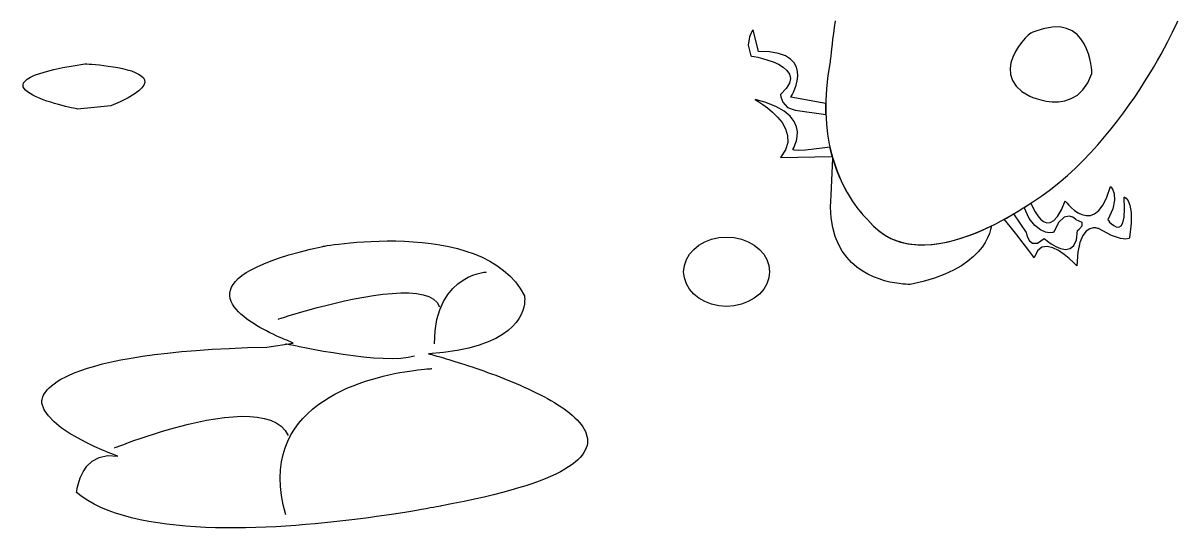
# Model space of a CAD drawing. Extents: x 40 to 170, y 25 to 272.
# Drawn here: x 74.12 to 102.21, y 68.23 to 80.51 of the extents above; entities that cross this region are included whole.
import ezdxf

# ---------------------------------------------------------------- set-up
doc = ezdxf.new("R2010")
doc.units = 0

msp = doc.modelspace()

# ---------------------------------------------------------------- linework, layer by layer
at = {"color": 250, "linetype": 'Continuous'}
for points in [[(93.6468, 78.5593), (92.8001, 78.7148), (92.808605, 78.729161), (92.830691, 78.769548), (92.861213, 78.831911), (92.895026, 78.912205), (92.926985, 79.006381), (92.951946, 79.110394), (92.964765, 79.220194), (92.960295, 79.331735), (92.933394, 79.44097), (92.878915, 79.543852), (92.791714, 79.636332), (92.666647, 79.714365), (92.498569, 79.773902), (92.282335, 79.810896), (92.0128, 79.8213), (91.8852, 80.3532), (91.851281, 80.307325), (91.789425, 80.177675), (91.759481, 79.976213), (91.8213, 79.7149), (91.84364, 79.711232), (91.904924, 79.699885), (91.996542, 79.68035), (92.109889, 79.652114), (92.236356, 79.614666), (92.367338, 79.567494), (92.494225, 79.510087), (92.608411, 79.441934), (92.701289, 79.362523), (92.764252, 79.271343), (92.788691, 79.167882), (92.766001, 79.051629), (92.687573, 78.922072), (92.5448, 78.7787), (92.556428, 78.718856), (92.60595, 78.5872), (92.715322, 78.455544), (92.9065, 78.3957), (93.65, 78.2919), (93.646675, 78.423913), (93.6468, 78.5593)], [(93.872315, 80.566426), (93.850831, 80.405638), (93.831653, 80.256704), (93.814728, 80.120353), (93.799999, 79.997315), (93.787413, 79.888318), (93.776913, 79.79409), (93.768446, 79.715361), (93.761956, 79.652859), (93.757388, 79.607312), (93.754688, 79.579449), (93.7538, 79.57), (93.698994, 79.237275), (93.664233, 78.920202), (93.647878, 78.6187), (93.648292, 78.332691), (93.663834, 78.062092), (93.692868, 77.806824), (93.733755, 77.566805), (93.784857, 77.341957), (93.844535, 77.132198), (93.911151, 76.937447), (93.983067, 76.757625), (94.058644, 76.592651), (94.136245, 76.442445), (94.21423, 76.306926), (94.290962, 76.186013), (94.364802, 76.079626), (94.434113, 75.987686), (94.497255, 75.910111), (94.55259, 75.84682), (94.598481, 75.797735), (94.633288, 75.762773), (94.655374, 75.741855), (94.6631, 75.7349), (94.805827, 75.574199), (94.95879, 75.440684), (95.120741, 75.332673), (95.290434, 75.248485), (95.46662, 75.186439), (95.648051, 75.144853), (95.83348, 75.122047), (96.021658, 75.11634), (96.211339, 75.12605), (96.401274, 75.149495), (96.590215, 75.184996), (96.776914, 75.230871), (96.960125, 75.285438), (97.138599, 75.347016), (97.311087, 75.413924), (97.476344, 75.484482), (97.633119, 75.557008), (97.780167, 75.62982), (97.916239, 75.701238), (98.040087, 75.76958), (98.150463, 75.833165), (98.24612, 75.890313), (98.32581, 75.939341), (98.388286, 75.978569), (98.432298, 76.006316), (98.4566, 76.0209), (98.683378, 76.160266), (98.903739, 76.309393), (99.117633, 76.467351), (99.325007, 76.63321), (99.525811, 76.806039), (99.719993, 76.984909), (99.907503, 77.168888), (100.088287, 77.357047), (100.262297, 77.548455), (100.429478, 77.742182), (100.589782, 77.937299), (100.743155, 78.132873), (100.889548, 78.327976), (101.028908, 78.521676), (101.161184, 78.713045), (101.286325, 78.90115), (101.404279, 79.085063), (101.514996, 79.263852), (101.618423, 79.436588), (101.71451, 79.602339), (101.803205, 79.760177), (101.884457, 79.909171), (101.958214, 80.048389), (102.024425, 80.176903), (102.083039, 80.293782), (102.134004, 80.398095), (102.17727, 80.488912), (102.212784, 80.565303)], [(98.6833, 80.2894), (98.637907, 80.266145), (98.574206, 80.216744), (98.498317, 80.144363), (98.416355, 80.052163), (98.334441, 79.943308), (98.258692, 79.820962), (98.195225, 79.688288), (98.150159, 79.548448), (98.129613, 79.404608), (98.139704, 79.259929), (98.18655, 79.117576), (98.276269, 78.980711), (98.41498, 78.852498), (98.6088, 78.7361), (98.628315, 78.727287), (98.683335, 78.704877), (98.768572, 78.674913), (98.878738, 78.643438), (99.008544, 78.616496), (99.152703, 78.600129), (99.305927, 78.600381), (99.462928, 78.623295), (99.618417, 78.674913), (99.767107, 78.76128), (99.903709, 78.888438), (100.022936, 79.06243), (100.1195, 79.2893), (100.118915, 79.307076), (100.115821, 79.356706), (100.108208, 79.432642), (100.094064, 79.529336), (100.07138, 79.64124), (100.038147, 79.762807), (99.992352, 79.888489), (99.931988, 80.012738), (99.855042, 80.130005), (99.759505, 80.234744), (99.643367, 80.321407), (99.504617, 80.384445), (99.341246, 80.418312), (99.151243, 80.417458), (98.932598, 80.376337), (98.6833, 80.2894)], [(75.4451, 78.4218), (75.428501, 78.424916), (75.396778, 78.431347), (75.351586, 78.440962), (75.294581, 78.453632), (75.22742, 78.469228), (75.151759, 78.487619), (75.069252, 78.508677), (74.981558, 78.53227), (74.890331, 78.558271), (74.797227, 78.586548), (74.703903, 78.616972), (74.612015, 78.649414), (74.523218, 78.683744), (74.439169, 78.719831), (74.361523, 78.757548), (74.291938, 78.796762), (74.232067, 78.837346), (74.183569, 78.87917), (74.148099, 78.922103), (74.127312, 78.966016), (74.122865, 79.010779), (74.136414, 79.056263), (74.169615, 79.102338), (74.224123, 79.148873), (74.301596, 79.195741), (74.403689, 79.24281), (74.532057, 79.289951), (74.688358, 79.337035), (74.874246, 79.383931), (75.091379, 79.430511), (75.341411, 79.476644), (75.626, 79.5222), (75.638, 79.521627), (75.672229, 79.519757), (75.726033, 79.516364), (75.796757, 79.511222), (75.881744, 79.504103), (75.97834, 79.494782), (76.083889, 79.483032), (76.195736, 79.468627), (76.311227, 79.451341), (76.427705, 79.430946), (76.542515, 79.407217), (76.653003, 79.379927), (76.756512, 79.34885), (76.850389, 79.313759), (76.931977, 79.274429), (76.998621, 79.230631), (77.047666, 79.182142), (77.076457, 79.128732), (77.082338, 79.070178), (77.062655, 79.006251), (77.014751, 78.936726), (76.935972, 78.861376), (76.823663, 78.779975), (76.675168, 78.692296), (76.487832, 78.598113), (76.259, 78.4972), (75.4451, 78.4218)], [(93.7499, 77.4907), (93.560492, 77.467096), (93.354233, 77.4438), (93.155225, 77.425037), (92.987567, 77.415033), (92.875358, 77.418012), (92.8427, 77.4382), (92.852464, 77.453493), (92.876485, 77.496714), (92.906859, 77.563872), (92.935681, 77.650978), (92.955047, 77.754042), (92.95705, 77.869075), (92.933787, 77.992087), (92.877352, 78.119089), (92.779841, 78.246091), (92.633348, 78.369103), (92.42997, 78.484136), (92.1618, 78.5872), (91.9277, 78.651), (91.952032, 78.637591), (92.017737, 78.598693), (92.113883, 78.536302), (92.229533, 78.452411), (92.353755, 78.349016), (92.475612, 78.228113), (92.584172, 78.091694), (92.6685, 77.941756), (92.717661, 77.780292), (92.720721, 77.609299), (92.666745, 77.43077), (92.5448, 77.2467), (93.8058, 77.2645), (93.77665, 77.375613), (93.7499, 77.4907)], [(97.6783, 75.579), (97.657511, 75.489579), (97.626212, 75.391624), (97.582407, 75.286799), (97.524099, 75.176767), (97.449293, 75.063191), (97.355992, 74.947735), (97.2422, 74.832063), (97.10592, 74.717836), (96.945156, 74.60672), (96.757911, 74.500376), (96.542189, 74.400469), (96.295994, 74.308662), (96.01733, 74.226618), (95.7042, 74.156), (95.691532, 74.155847), (95.655183, 74.156272), (95.597632, 74.158599), (95.521361, 74.164154), (95.428848, 74.174261), (95.322575, 74.190246), (95.205022, 74.213434), (95.078669, 74.245149), (94.945996, 74.286717), (94.809484, 74.339464), (94.671612, 74.404713), (94.534863, 74.483789), (94.401714, 74.578019), (94.274648, 74.688727), (94.156144, 74.817238), (94.048682, 74.964876), (93.954743, 75.132968), (93.876807, 75.322838), (93.817355, 75.535811), (93.778866, 75.773213), (93.763821, 76.036367), (93.7747, 76.3266), (93.8157, 77.2288), (93.920955, 76.911719), (94.039315, 76.633186), (94.163974, 76.39287), (94.288127, 76.190438), (94.404969, 76.025558), (94.507693, 75.897896), (94.589493, 75.807121), (94.643564, 75.7529), (94.6631, 75.7349), (94.792629, 75.587435), (94.930734, 75.462636), (95.076475, 75.359233), (95.228909, 75.275958), (95.387095, 75.211541), (95.550091, 75.164713), (95.716956, 75.134204), (95.886748, 75.118745), (96.058524, 75.117068), (96.231344, 75.127902), (96.404266, 75.149978), (96.576348, 75.182027), (96.746648, 75.222781), (96.914224, 75.270968), (97.078136, 75.325321), (97.237441, 75.38457), (97.391198, 75.447446), (97.538465, 75.512679), (97.6783, 75.579)], [(98.6364, 76.1306), (98.683936, 76.026983), (98.739241, 75.923255), (98.801615, 75.826717), (98.870356, 75.744672), (98.944764, 75.684421), (99.02414, 75.653266), (99.107781, 75.658509), (99.194989, 75.707452), (99.285061, 75.807397), (99.377299, 75.965646), (99.471, 76.1895), (99.481675, 76.175284), (99.512142, 76.137554), (99.560062, 76.083687), (99.623097, 76.02106), (99.698909, 75.95705), (99.78516, 75.899034), (99.879512, 75.854388), (99.979627, 75.830489), (100.083167, 75.834715), (100.187793, 75.874442), (100.291167, 75.957047), (100.390952, 76.089907), (100.484809, 76.280399), (100.5704, 76.5359), (100.588948, 76.517489), (100.628415, 76.458911), (100.664537, 76.35515), (100.673052, 76.201189), (100.629694, 75.992011), (100.5102, 75.7226), (100.521696, 75.708422), (100.552881, 75.673402), (100.598799, 75.628808), (100.654493, 75.585911), (100.715008, 75.555981), (100.775388, 75.550287), (100.830677, 75.580099), (100.875918, 75.656686), (100.906157, 75.791319), (100.916436, 75.995267), (100.9018, 76.2798), (100.917209, 76.275323), (100.955007, 76.251353), (101.00255, 76.192085), (101.047195, 76.081713), (101.076297, 75.904428), (101.077213, 75.644426), (101.0373, 75.2859), (101.018268, 75.27325), (100.950084, 75.256985), (100.816116, 75.269635), (100.599732, 75.34373), (100.2843, 75.5118), (100.266718, 75.517997), (100.219508, 75.527912), (100.150978, 75.52853), (100.069433, 75.506833), (99.983179, 75.449808), (99.900522, 75.344437), (99.82977, 75.177706), (99.779227, 74.936599), (99.7572, 74.6081), (99.733389, 74.633101), (99.66792, 74.697862), (99.569739, 74.787021), (99.447792, 74.885217), (99.311025, 74.977087), (99.168384, 75.047271), (99.028815, 75.080406), (98.901264, 75.06113), (98.794677, 74.974082), (98.718, 74.8039), (98.681863, 74.852375), (98.586137, 74.97983), (98.44985, 75.159312), (98.29203, 75.36387), (98.131704, 75.56655), (97.9879, 75.7404), (98.107775, 75.808275), (98.2125, 75.87), (98.5222, 75.4214), (98.52841, 75.386189), (98.551778, 75.305378), (98.599413, 75.2162), (98.678422, 75.155889), (98.795915, 75.161678), (98.959, 75.2708), (98.981365, 75.251885), (99.042133, 75.204418), (99.131816, 75.142312), (99.240926, 75.079485), (99.359975, 75.02985), (99.479474, 75.007323), (99.589934, 75.02582), (99.681867, 75.099254), (99.745785, 75.241543), (99.7722, 75.4666), (99.814086, 75.500244), (99.881388, 75.57765), (99.88657, 75.663531), (99.7421, 75.7226), (99.719652, 75.745261), (99.657885, 75.788422), (99.565163, 75.81485), (99.449848, 75.787311), (99.320306, 75.668572), (99.1849, 75.4214), (99.159905, 75.416234), (99.09186, 75.412448), (98.991177, 75.427611), (98.868268, 75.479289), (98.733544, 75.585052), (98.597418, 75.762466), (98.4703, 76.0291), (98.6364, 76.1306)], [(91.2356, 75.3083), (91.423068, 75.294658), (91.59968, 75.255342), (91.762444, 75.192767), (91.908372, 75.109347), (92.034472, 75.007498), (92.137756, 74.889633), (92.215231, 74.758169), (92.263909, 74.61552), (92.2808, 74.4641), (92.263909, 74.31271), (92.215231, 74.170084), (92.137756, 74.038637), (92.034472, 73.920785), (91.908372, 73.818944), (91.762444, 73.73553), (91.59968, 73.672957), (91.423068, 73.633642), (91.2356, 73.62), (91.048161, 73.633642), (90.871573, 73.672957), (90.708826, 73.73553), (90.562911, 73.818944), (90.436819, 73.920785), (90.333541, 74.038637), (90.256068, 74.170084), (90.20739, 74.31271), (90.1905, 74.4641), (90.20739, 74.61552), (90.256068, 74.758169), (90.333541, 74.889633), (90.436819, 75.007498), (90.562911, 75.109347), (90.708826, 75.192767), (90.871573, 75.255342), (91.048161, 75.294658), (91.2356, 75.3083)], [(80.6907, 72.729), (80.679629, 72.734993), (80.657947, 72.74468), (80.626502, 72.757954), (80.586144, 72.77471), (80.537723, 72.79484), (80.482088, 72.818238), (80.420088, 72.8448), (80.352573, 72.874417), (80.280392, 72.906985), (80.204394, 72.942397), (80.12543, 72.980547), (80.044347, 73.021328), (79.961996, 73.064635), (79.879227, 73.110361), (79.796887, 73.158401), (79.715828, 73.208647), (79.636897, 73.260994), (79.560946, 73.315336), (79.488822, 73.371566), (79.421375, 73.429578), (79.359456, 73.489267), (79.303913, 73.550525), (79.255595, 73.613247), (79.215352, 73.677327), (79.184033, 73.742658), (79.162489, 73.809134), (79.151567, 73.87665), (79.152118, 73.945098), (79.164991, 74.014373), (79.191035, 74.084368), (79.2311, 74.154978), (79.286035, 74.226096), (79.356689, 74.297616), (79.443912, 74.369431), (79.548554, 74.441437), (79.671463, 74.513526), (79.813489, 74.585592), (79.975482, 74.657529), (80.158291, 74.729231), (80.362765, 74.800592), (80.589753, 74.871506), (80.840105, 74.941866), (81.114671, 75.011566), (81.4143, 75.0805), (81.426365, 75.082645), (81.461632, 75.088628), (81.518709, 75.097767), (81.596203, 75.109384), (81.692721, 75.122798), (81.806872, 75.137328), (81.937262, 75.152296), (82.0825, 75.167021), (82.241193, 75.180823), (82.411949, 75.193022), (82.593375, 75.202938), (82.784078, 75.209891), (82.982667, 75.213201), (83.187749, 75.212188), (83.397931, 75.206172), (83.611822, 75.194472), (83.828028, 75.17641), (84.045157, 75.151305), (84.261817, 75.118476), (84.476615, 75.077244), (84.68816, 75.026929), (84.895058, 74.966851), (85.095917, 74.896329), (85.289345, 74.814685), (85.473949, 74.721237), (85.648337, 74.615306), (85.811116, 74.496211), (85.960895, 74.363273), (86.09628, 74.215812), (86.215879, 74.053148), (86.3183, 73.8746), (86.319726, 73.865546), (86.322478, 73.839548), (86.324265, 73.798357), (86.322794, 73.743719), (86.315777, 73.677384), (86.30092, 73.601101), (86.275934, 73.516617), (86.238527, 73.425682), (86.186409, 73.330043), (86.117287, 73.23145), (86.028873, 73.131651), (85.918873, 73.032394), (85.784997, 72.935429), (85.624955, 72.842503), (85.436455, 72.755366), (85.217206, 72.675765), (84.964917, 72.605449), (84.677297, 72.546168), (84.352055, 72.499668), (83.9869, 72.4677), (83.990301, 72.466808), (84.000345, 72.46415), (84.016796, 72.459754), (84.039416, 72.453647), (84.067969, 72.445858), (84.102218, 72.436413), (84.141925, 72.425341), (84.186854, 72.41267), (84.236768, 72.398426), (84.291429, 72.382638), (84.350601, 72.365333), (84.414046, 72.346539), (84.481529, 72.326284), (84.55281, 72.304595), (84.627655, 72.2815), (84.705826, 72.257027), (84.787085, 72.231203), (84.871196, 72.204056), (84.957921, 72.175614), (85.047025, 72.145904), (85.138269, 72.114955), (85.231418, 72.082793), (85.326233, 72.049446), (85.422478, 72.014943), (85.519915, 71.979311), (85.618309, 71.942577), (85.717421, 71.904769), (85.817016, 71.865915), (85.916855, 71.826042), (86.016703, 71.785179), (86.116321, 71.743352), (86.215473, 71.700591), (86.313923, 71.656921), (86.411432, 71.612371), (86.507764, 71.566969), (86.602682, 71.520742), (86.69595, 71.473719), (86.787329, 71.425925), (86.876584, 71.37739), (86.963476, 71.328141), (87.04777, 71.278206), (87.129228, 71.227612), (87.207612, 71.176387), (87.282688, 71.124559), (87.354216, 71.072156), (87.42196, 71.019204), (87.485684, 70.965732), (87.545149, 70.911768), (87.60012, 70.857338), (87.65036, 70.802472), (87.69563, 70.747196), (87.735695, 70.691538), (87.770317, 70.635525), (87.799259, 70.579187), (87.822285, 70.522549), (87.839157, 70.465641), (87.849638, 70.408489), (87.853491, 70.351121), (87.85048, 70.293565), (87.840367, 70.235849), (87.822916, 70.178), (87.797889, 70.120046), (87.76505, 70.062014), (87.724161, 70.003933), (87.674985, 69.94583), (87.617286, 69.887733), (87.550826, 69.829669), (87.475369, 69.771666), (87.390677, 69.713751), (87.296514, 69.655953), (87.192642, 69.598299), (87.078825, 69.540817), (86.954825, 69.483534), (86.820406, 69.426479), (86.675331, 69.369678), (86.519362, 69.313159), (86.352263, 69.256951), (86.173796, 69.201081), (85.983725, 69.145576), (85.781813, 69.090464), (85.567823, 69.035773), (85.341517, 68.98153), (85.102658, 68.927764), (84.851011, 68.874502), (84.586337, 68.821771), (84.3084, 68.7696), (84.299961, 68.767881), (84.275037, 68.762877), (84.234222, 68.754821), (84.178108, 68.743945), (84.107288, 68.730479), (84.022353, 68.714655), (83.923897, 68.696706), (83.812511, 68.676863), (83.688789, 68.655357), (83.553322, 68.63242), (83.406703, 68.608283), (83.249525, 68.58318), (83.08238, 68.55734), (82.90586, 68.530996), (82.720558, 68.504379), (82.527067, 68.477722), (82.325978, 68.451255), (82.117884, 68.42521), (81.903378, 68.399819), (81.683052, 68.375314), (81.457499, 68.351927), (81.227311, 68.329888), (80.99308, 68.309429), (80.755399, 68.290784), (80.514861, 68.274181), (80.272057, 68.259855), (80.02758, 68.248036), (79.782023, 68.238955), (79.535979, 68.232845), (79.290038, 68.229937), (79.044795, 68.230463), (78.800842, 68.234655), (78.55877, 68.242744), (78.319173, 68.254961), (78.082642, 68.271539), (77.849771, 68.292709), (77.621151, 68.318702), (77.397376, 68.349751), (77.179037, 68.386088), (76.966727, 68.427942), (76.761039, 68.475548), (76.562564, 68.529135), (76.371896, 68.588936), (76.189627, 68.655182), (76.01635, 68.728105), (75.852655, 68.807937), (75.699138, 68.894909), (75.556388, 68.989252), (75.425, 69.0912), (75.428176, 69.120302), (75.440758, 69.198604), (75.467328, 69.3126), (75.512469, 69.448784), (75.580763, 69.59365), (75.676791, 69.733692), (75.805137, 69.855404), (75.970382, 69.94528), (76.177109, 69.989814), (76.4299, 69.9755), (76.400735, 69.985966), (76.319315, 70.016413), (76.194752, 70.065414), (76.036157, 70.13154), (75.852641, 70.213364), (75.653318, 70.309459), (75.447297, 70.418398), (75.243692, 70.538752), (75.051613, 70.669095), (74.880173, 70.807999), (74.738483, 70.954036), (74.635655, 71.105779), (74.5808, 71.2618), (74.580194, 71.264634), (74.578926, 71.272931), (74.577824, 71.286388), (74.577715, 71.304699), (74.579425, 71.327558), (74.583783, 71.354662), (74.591614, 71.385705), (74.603747, 71.420382), (74.621008, 71.458387), (74.644224, 71.499417), (74.674222, 71.543166), (74.71183, 71.58933), (74.757874, 71.637602), (74.813181, 71.687678), (74.878579, 71.739254), (74.954895, 71.792023), (75.042955, 71.845682), (75.143588, 71.899925), (75.257619, 71.954447), (75.385875, 72.008943), (75.529185, 72.063109), (75.688375, 72.116638), (75.864272, 72.169227), (76.057704, 72.22057), (76.269496, 72.270363), (76.500477, 72.318299), (76.751473, 72.364075), (77.023312, 72.407385), (77.316821, 72.447924), (77.632825, 72.485388), (77.972154, 72.519471), (78.335633, 72.549868), (78.724091, 72.576275), (79.138353, 72.598385), (79.579247, 72.615896), (80.0476, 72.6285), (80.6907, 72.729)], [(84.1275, 72.7089), (84.143632, 73.025299), (84.189028, 73.301074), (84.259185, 73.539013), (84.349601, 73.741901), (84.455774, 73.912526), (84.573202, 74.053674), (84.697384, 74.168133), (84.823816, 74.258689), (84.947998, 74.32813), (85.065426, 74.379241), (85.171599, 74.41481), (85.262015, 74.437623), (85.332172, 74.450468), (85.377568, 74.456132), (85.3937, 74.4574)], [(80.329, 73.3118), (80.347341, 73.317841), (80.400356, 73.335004), (80.485037, 73.36185), (80.598373, 73.396939), (80.737356, 73.438832), (80.898975, 73.486091), (81.080221, 73.537274), (81.278085, 73.590944), (81.489557, 73.645661), (81.711627, 73.699986), (81.941286, 73.752478), (82.175525, 73.8017), (82.411333, 73.846211), (82.645702, 73.884573), (82.875621, 73.915345), (83.098081, 73.937089), (83.310073, 73.948365), (83.508587, 73.947734), (83.690614, 73.933757), (83.853144, 73.904994), (83.993166, 73.860007), (84.107673, 73.797355), (84.193654, 73.715599), (84.2481, 73.6133)], [(83.6452, 72.4074), (83.49139, 72.372703), (83.30982, 72.35266), (83.105278, 72.345652), (82.882549, 72.350058), (82.646419, 72.364258), (82.401676, 72.386633), (82.153103, 72.415562), (81.90549, 72.449425), (81.66362, 72.486601), (81.432281, 72.525472), (81.216258, 72.564416), (81.020338, 72.601813), (80.849308, 72.636044), (80.707952, 72.665488), (80.601059, 72.688526), (80.533412, 72.703536), (80.5098, 72.7089)], [(80.5098, 68.5485), (80.448859, 68.789902), (80.406631, 69.02016), (80.382244, 69.239537), (80.374827, 69.448295), (80.383509, 69.646697), (80.407418, 69.835005), (80.445683, 70.013481), (80.497433, 70.182389), (80.561797, 70.341991), (80.637902, 70.492548), (80.724878, 70.634323), (80.821853, 70.76758), (80.927957, 70.89258), (81.042317, 71.009585), (81.164062, 71.118859), (81.292322, 71.220664), (81.426224, 71.315261), (81.564897, 71.402914), (81.707471, 71.483885), (81.853073, 71.558437), (82.000832, 71.626832), (82.149878, 71.689331), (82.299338, 71.746199), (82.448341, 71.797697), (82.596017, 71.844087), (82.741493, 71.885633), (82.883898, 71.922596), (83.022361, 71.95524), (83.156011, 71.983825), (83.283976, 72.008616), (83.405385, 72.029874), (83.519367, 72.047862), (83.62505, 72.062842), (83.721563, 72.075077), (83.808035, 72.084829), (83.883593, 72.092361), (83.947368, 72.097935), (83.998488, 72.101813), (84.03608, 72.104259), (84.059275, 72.105533), (84.0672, 72.1059)], [(76.3495, 70.1765), (76.36429, 70.182489), (76.407274, 70.199598), (76.476376, 70.22654), (76.569519, 70.262029), (76.684625, 70.304778), (76.819619, 70.353501), (76.972423, 70.406911), (77.140959, 70.463721), (77.323152, 70.522644), (77.516924, 70.582395), (77.720198, 70.641687), (77.930897, 70.699233), (78.146945, 70.753745), (78.366264, 70.803939), (78.586777, 70.848527), (78.806408, 70.886222), (79.02308, 70.915738), (79.234715, 70.935789), (79.439237, 70.945087), (79.634568, 70.942347), (79.818633, 70.926281), (79.989353, 70.895603), (80.144652, 70.849026), (80.282454, 70.785264), (80.40068, 70.70303), (80.497254, 70.601037), (80.5701, 70.478)]]:
    msp.add_lwpolyline(points, dxfattribs=at)

doc.saveas('drawing.dxf')
